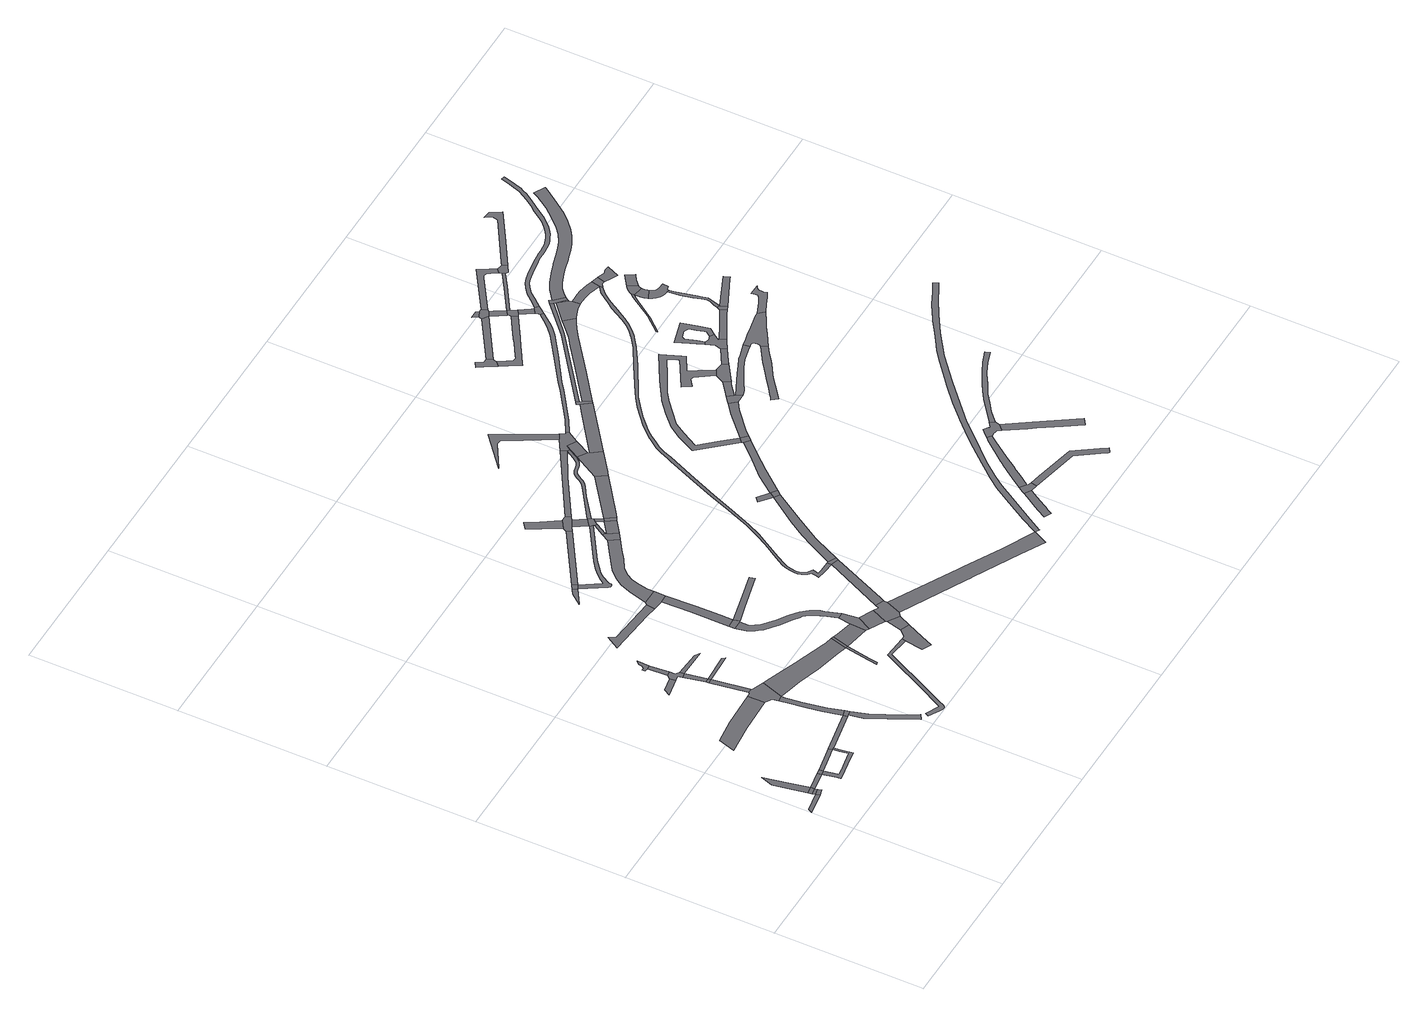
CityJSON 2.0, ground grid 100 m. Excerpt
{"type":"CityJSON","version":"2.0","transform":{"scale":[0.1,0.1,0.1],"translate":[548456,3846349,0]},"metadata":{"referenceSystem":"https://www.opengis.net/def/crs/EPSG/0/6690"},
"CityObjects":{
"road1":{"type":"Road","attributes":{"RoadStructureAttribute.sectionType":"1"},"geometry":[{"type":"MultiSurface","lod":"1","boundaries":[[[0,1,2,3]]]}]},
"road2":{"type":"Road","geometry":[{"type":"MultiSurface","lod":"1","boundaries":[[[4,0,3,5]]]}]},
"road3":{"type":"Road","attributes":{"RoadStructureAttribute.sectionType":"1"},"geometry":[{"type":"MultiSurface","lod":"1","boundaries":[[[6,7,0,4]]]}]},
"road4":{"type":"Road","geometry":[{"type":"MultiSurface","lod":"1","boundaries":[[[8,9,7,6]]]}]},
"road5":{"type":"Road","attributes":{"RoadStructureAttribute.sectionType":"1"},"geometry":[{"type":"MultiSurface","lod":"1","boundaries":[[[10,11,12,13,9,8]]]}]},
"road6":{"type":"Road","attributes":{"RoadStructureAttribute.sectionType":"1"},"geometry":[{"type":"MultiSurface","lod":"1","boundaries":[[[14,8,6,15]]]}]},
"road7":{"type":"Road","geometry":[{"type":"MultiSurface","lod":"1","boundaries":[[[16,14,15,17]]]}]},
"road8":{"type":"Road","attributes":{"RoadStructureAttribute.sectionType":"1"},"geometry":[{"type":"MultiSurface","lod":"1","boundaries":[[[18,19,20,21,22,23,24,25,26,27,28,29,30,31,32,33,34,35,36,37,38,39,40,41,42,43,44,45,17,15]]]}]},
"road9":{"type":"Road","geometry":[{"type":"MultiSurface","lod":"1","boundaries":[[[46,47,16,17,48,49,32]]]}]},
"road10":{"type":"Road","attributes":{"function":"3","RoadStructureAttribute.sectionType":"1"},"geometry":[{"type":"MultiSurface","lod":"1","boundaries":[[[50,51,52,53,54,55]]]}]},
"road11":{"type":"Road","attributes":{"RoadStructureAttribute.sectionType":"1"},"geometry":[{"type":"MultiSurface","lod":"1","boundaries":[[[56,46,32,31,57]]]}]},
"road12":{"type":"Road","geometry":[{"type":"MultiSurface","lod":"1","boundaries":[[[58,56,57,59,60]]]}]},
"road13":{"type":"Road","attributes":{"RoadStructureAttribute.sectionType":"1"},"geometry":[{"type":"MultiSurface","lod":"1","boundaries":[[[61,62,63,64]]]}]},
"road14":{"type":"Road","attributes":{"RoadStructureAttribute.sectionType":"1"},"geometry":[{"type":"MultiSurface","lod":"1","boundaries":[[[65,66,67,68,69,70,71,72,73,74,56,58]]]}]},
"road15":{"type":"Road","attributes":{"RoadStructureAttribute.sectionType":"1"},"geometry":[{"type":"MultiSurface","lod":"1","boundaries":[[[75,76,77,78,60,59,79,80,81,82,83,84]]]}]},
"road16":{"type":"Road","geometry":[{"type":"MultiSurface","lod":"1","boundaries":[[[85,86,50,55,87,70,69,88,89,90]]]}]},
"road17":{"type":"Road","attributes":{"RoadStructureAttribute.sectionType":"1"},"geometry":[{"type":"MultiSurface","lod":"1","boundaries":[[[91,92,85,90]]]}]},
"road18":{"type":"Road","geometry":[{"type":"MultiSurface","lod":"1","boundaries":[[[93,94,92,91]]]}]},
"road19":{"type":"Road","geometry":[{"type":"MultiSurface","lod":"1","boundaries":[[[95,96,97,61,64,98,99,100,101]]]}]},
"road20":{"type":"Road","attributes":{"RoadStructureAttribute.sectionType":"1"},"geometry":[{"type":"MultiSurface","lod":"1","boundaries":[[[100,99,94,93]]]}]},
"road21":{"type":"Road","attributes":{"RoadStructureAttribute.sectionType":"1"},"geometry":[{"type":"MultiSurface","lod":"1","boundaries":[[[102,103,97,96]]]}]},
"road22":{"type":"Road","attributes":{"RoadStructureAttribute.sectionType":"1"},"geometry":[{"type":"MultiSurface","lod":"1","boundaries":[[[104,105,106,107,108,109,103,102]]]}]},
"road23":{"type":"Road","attributes":{"RoadStructureAttribute.sectionType":"1"},"geometry":[{"type":"MultiSurface","lod":"1","boundaries":[[[110,111,93,91]]]}]},
"road24":{"type":"Road","geometry":[{"type":"MultiSurface","lod":"1","boundaries":[[[112,113,101,100]]]}]},
"road25":{"type":"Road","attributes":{"function":"3","RoadStructureAttribute.sectionType":"1"},"geometry":[{"type":"MultiSurface","lod":"1","boundaries":[[[114,115,116,117,118,119,88,69,120,121,122,123,124,125,126]]]}]},
"road26":{"type":"Road","attributes":{"RoadStructureAttribute.sectionType":"1"},"geometry":[{"type":"MultiSurface","lod":"1","boundaries":[[[127,128,129,130,131,132,133,134,135,136,137,138,139,140,141,142]]]}]},
"road27":{"type":"Road","attributes":{"RoadStructureAttribute.sectionType":"1"},"geometry":[{"type":"MultiSurface","lod":"1","boundaries":[[[143,144,145,146,147,148]]]}]},
"road28":{"type":"Road","geometry":[{"type":"MultiSurface","lod":"1","boundaries":[[[149,150,151,152,153,154]]]}]},
"road29":{"type":"Road","geometry":[{"type":"MultiSurface","lod":"1","boundaries":[[[126,125,149,154,155]]]}]},
"road30":{"type":"Road","geometry":[{"type":"MultiSurface","lod":"1","boundaries":[[[156,157,158,159,160]]]}]},
"road31":{"type":"Road","attributes":{"function":"3","RoadStructureAttribute.sectionType":"1"},"geometry":[{"type":"MultiSurface","lod":"1","boundaries":[[[161,155,154,162,163]]]}]},
"road32":{"type":"Road","attributes":{"RoadStructureAttribute.sectionType":"1"},"geometry":[{"type":"MultiSurface","lod":"1","boundaries":[[[164,165,166,167]]]}]},
"road33":{"type":"Road","attributes":{"RoadStructureAttribute.sectionType":"1"},"geometry":[{"type":"MultiSurface","lod":"1","boundaries":[[[168,169,170,171,172,157,156]]]}]},
"road34":{"type":"Road","attributes":{"RoadStructureAttribute.sectionType":"1"},"geometry":[{"type":"MultiSurface","lod":"1","boundaries":[[[158,173,174,175,176,177,178,179,180,181,182,183,184,185,186,187,188,189,190,191,192,193,194,195,196,197,198,199,159]]]}]},
"road35":{"type":"Road","geometry":[{"type":"MultiSurface","lod":"1","boundaries":[[[200,201,142,141,202,203,204,205]]]}]},
"road36":{"type":"Road","geometry":[{"type":"MultiSurface","lod":"1","boundaries":[[[206,148,147,171,170,207]]]}]},
"road37":{"type":"Road","geometry":[{"type":"MultiSurface","lod":"1","boundaries":[[[208,164,167,209]]]}]},
"road38":{"type":"Road","geometry":[{"type":"MultiSurface","lod":"1","boundaries":[[[187,186,163,162,210,211]]]}]},
"road39":{"type":"Road","attributes":{"function":"3","RoadStructureAttribute.sectionType":"1"},"geometry":[{"type":"MultiSurface","lod":"1","boundaries":[[[211,210,212,213,214]]]}]},
"road40":{"type":"Road","attributes":{"RoadStructureAttribute.sectionType":"1"},"geometry":[{"type":"MultiSurface","lod":"1","boundaries":[[[215,200,205,216]]]}]},
"road41":{"type":"Road","attributes":{"RoadStructureAttribute.sectionType":"1"},"geometry":[{"type":"MultiSurface","lod":"1","boundaries":[[[217,218,219,220,156,160]]]}]},
"road42":{"type":"Road","geometry":[{"type":"MultiSurface","lod":"1","boundaries":[[[221,222,214,213,215,216,223,224,225]]]}]},
"road43":{"type":"Road","attributes":{"RoadStructureAttribute.sectionType":"1"},"geometry":[{"type":"MultiSurface","lod":"1","boundaries":[[[226,227,228,229,230,231,232,233,206,207,234,235,236,237,238,239,240,241]]]}]},
"road44":{"type":"Road","attributes":{"RoadStructureAttribute.sectionType":"1"},"geometry":[{"type":"MultiSurface","lod":"1","boundaries":[[[242,208,209,243]]]}]},
"road45":{"type":"Road","attributes":{"RoadStructureAttribute.sectionType":"1"},"geometry":[{"type":"MultiSurface","lod":"1","boundaries":[[[244,245,246,247,248,249,209,167,250,251,252,253,254,255,256,257,258,259]]]}]},
"road46":{"type":"Road","attributes":{"RoadStructureAttribute.sectionType":"1"},"geometry":[{"type":"MultiSurface","lod":"1","boundaries":[[[260,221,225,261,262]]]}]},
"road47":{"type":"Road","geometry":[{"type":"MultiSurface","lod":"1","boundaries":[[[263,226,241,264,265,266]]]}]},
"road48":{"type":"Road","attributes":{"RoadStructureAttribute.sectionType":"1"},"geometry":[{"type":"MultiSurface","lod":"1","boundaries":[[[267,268,269,270,271,272]]]}]},
"road49":{"type":"Road","geometry":[{"type":"MultiSurface","lod":"1","boundaries":[[[273,263,266,274]]]}]},
"road50":{"type":"Road","geometry":[{"type":"MultiSurface","lod":"1","boundaries":[[[272,271,242,243,275,276,277,278]]]}]},
"road51":{"type":"Road","geometry":[{"type":"MultiSurface","lod":"1","boundaries":[[[279,260,262,280,281]]]}]},
"road52":{"type":"Road","attributes":{"RoadStructureAttribute.sectionType":"1"},"geometry":[{"type":"MultiSurface","lod":"1","boundaries":[[[276,275,282,283]]]}]},
"road53":{"type":"Road","attributes":{"RoadStructureAttribute.sectionType":"1"},"geometry":[{"type":"MultiSurface","lod":"1","boundaries":[[[284,265,264,285]]]}]},
"road54":{"type":"Road","geometry":[{"type":"MultiSurface","lod":"1","boundaries":[[[283,282,244,259,273,274,286,287,288]]]}]},
"road55":{"type":"Road","attributes":{"function":"3","RoadStructureAttribute.sectionType":"7"},"geometry":[{"type":"MultiSurface","lod":"1","boundaries":[[[289,290,291,292,224,223,293,294,295,296,297,298]]]}]},
"road56":{"type":"Road","attributes":{"RoadStructureAttribute.sectionType":"1"},"geometry":[{"type":"MultiSurface","lod":"1","boundaries":[[[287,286,284,299]]]}]},
"road57":{"type":"Road","geometry":[{"type":"MultiSurface","lod":"1","boundaries":[[[299,284,285,300]]]}]},
"road58":{"type":"Road","attributes":{"RoadStructureAttribute.sectionType":"1"},"geometry":[{"type":"MultiSurface","lod":"1","boundaries":[[[301,302,303,304,281,280,305,306,307,308]]]}]},
"road59":{"type":"Road","attributes":{"RoadStructureAttribute.sectionType":"1"},"geometry":[{"type":"MultiSurface","lod":"1","boundaries":[[[309,310,299,300,311,312]]]}]},
"road60":{"type":"Road","attributes":{"RoadStructureAttribute.sectionType":"1"},"geometry":[{"type":"MultiSurface","lod":"1","boundaries":[[[313,278,277,314,315]]]}]},
"road61":{"type":"Road","attributes":{"RoadStructureAttribute.sectionType":"1"},"geometry":[{"type":"MultiSurface","lod":"1","boundaries":[[[315,316,317,318,319,320,321,322,323,324,325,326,327,328,329,330,283,288,331,332,333,334,335,336,337,338,339,340,341,342,343,344,345,346]]]}]},
"road62":{"type":"Road","geometry":[{"type":"MultiSurface","lod":"1","boundaries":[[[347,348,301,349]]]}]},
"road63":{"type":"Road","geometry":[{"type":"MultiSurface","lod":"1","boundaries":[[[349,301,308,350]]]}]},
"road64":{"type":"Road","geometry":[{"type":"MultiSurface","lod":"1","boundaries":[[[351,309,312,352,353,354,355,356]]]}]},
"road65":{"type":"Road","attributes":{"RoadStructureAttribute.sectionType":"1"},"geometry":[{"type":"MultiSurface","lod":"1","boundaries":[[[357,358,359,360,361,362,363,364,365]]]}]},
"road66":{"type":"Road","attributes":{"RoadStructureAttribute.sectionType":"1"},"geometry":[{"type":"MultiSurface","lod":"1","boundaries":[[[366,351,356,367,368]]]}]},
"road67":{"type":"Road","geometry":[{"type":"MultiSurface","lod":"1","boundaries":[[[369,365,364,313,315,346,370,366,368,371,372]]]}]},
"road68":{"type":"Road","attributes":{"RoadStructureAttribute.sectionType":"1"},"geometry":[{"type":"MultiSurface","lod":"1","boundaries":[[[373,374,375,349,350,376,377,378]]]}]},
"road69":{"type":"Road","attributes":{"RoadStructureAttribute.sectionType":"1"},"geometry":[{"type":"MultiSurface","lod":"1","boundaries":[[[379,380,381,382,383,384,385,386,387,388,389,390]]]}]},
"road70":{"type":"Road","attributes":{"RoadStructureAttribute.sectionType":"1"},"geometry":[{"type":"MultiSurface","lod":"1","boundaries":[[[391,392,393,355,354,394,395]]]}]},
"road71":{"type":"Road","geometry":[{"type":"MultiSurface","lod":"1","boundaries":[[[396,397,379,390,398,399,400,401]]]}]},
"road72":{"type":"Road","geometry":[{"type":"MultiSurface","lod":"1","boundaries":[[[402,403,373,378,404]]]}]},
"road73":{"type":"Road","attributes":{"RoadStructureAttribute.sectionType":"1"},"geometry":[{"type":"MultiSurface","lod":"1","boundaries":[[[405,406,407,408,409,410,411,412,413,414,415,416,417,418,419,420,421,422,423,424,425,426,427,428,429,430,431,432,433,434,435,436,437,438,439,440,441,442,443,444,445,446,447,448,449,260,279,450,451,452,453,454,455,456,457,458,459,460,461,462,463,464,465,466,467,468,469,470,471,472,473,474,475,476,477,478,479,480,481,482,483,484,485,486,487,488,489,490,491,492,493]]]}]},
"road74":{"type":"Road","geometry":[{"type":"MultiSurface","lod":"1","boundaries":[[[494,495,391,395,496,497,498]]]}]},
"road75":{"type":"Road","attributes":{"RoadStructureAttribute.sectionType":"1"},"geometry":[{"type":"MultiSurface","lod":"1","boundaries":[[[499,500,501,502,503,504,505,506,507,396,401,508,509,510,511,512,513,514,515,516,517]]]}]},
"road76":{"type":"Road","attributes":{"RoadStructureAttribute.sectionType":"1"},"geometry":[{"type":"MultiSurface","lod":"1","boundaries":[[[518,519,520,399,398,521,522,523,524,525,526,527]]]}]},
"road77":{"type":"Road","attributes":{"RoadStructureAttribute.sectionType":"1"},"geometry":[{"type":"MultiSurface","lod":"1","boundaries":[[[528,529,402,404,530,531,532]]]}]},
"road78":{"type":"Road","attributes":{"RoadStructureAttribute.sectionType":"1"},"geometry":[{"type":"MultiSurface","lod":"1","boundaries":[[[533,534,535,536,537,538,539,540,541,542,543,544,545,546,547,403,402,548,549,550,551,552,553,554,555,556,557,558,559,560,561,562,563,564,565,566]]]}]},
"road79":{"type":"Road","geometry":[{"type":"MultiSurface","lod":"1","boundaries":[[[567,568,569,570,571,572,573,574,575]]]}]},
"road80":{"type":"Road","geometry":[{"type":"MultiSurface","lod":"1","boundaries":[[[576,577,528,532,578,579,580]]]}]},
"road81":{"type":"Road","attributes":{"RoadStructureAttribute.sectionType":"1"},"geometry":[{"type":"MultiSurface","lod":"1","boundaries":[[[581,582,583,584,585,586,587,588,372,371,589,590,591,592,593,594,595,596]]]}]},
"road82":{"type":"Road","geometry":[{"type":"MultiSurface","lod":"1","boundaries":[[[597,598,599,499,517,600,601,602,603,604,605,606,607,608,609,610,611]]]}]},
"road83":{"type":"Road","attributes":{"RoadStructureAttribute.sectionType":"1"},"geometry":[{"type":"MultiSurface","lod":"1","boundaries":[[[612,613,576,580,614,615,616]]]}]},
"road84":{"type":"Road","attributes":{"RoadStructureAttribute.sectionType":"1"},"geometry":[{"type":"MultiSurface","lod":"1","boundaries":[[[617,618,619,620,621,622,497,496,623,624,625,626,627]]]}]},
"road85":{"type":"Road","attributes":{"RoadStructureAttribute.sectionType":"1"},"geometry":[{"type":"MultiSurface","lod":"1","boundaries":[[[628,606,605,629,630,631,632,633]]]}]},
"road86":{"type":"Road","geometry":[{"type":"MultiSurface","lod":"1","boundaries":[[[634,635,636,637,494,498,638,639]]]}]},
"road87":{"type":"Road","attributes":{"RoadStructureAttribute.sectionType":"1"},"geometry":[{"type":"MultiSurface","lod":"1","boundaries":[[[640,641,642,643,644,645,646,647,648,649,572,571,650,651,652,653,654,655,656,657]]]}]},
"road88":{"type":"Road","geometry":[{"type":"MultiSurface","lod":"1","boundaries":[[[566,565,612,616,658,659]]]}]},
"road89":{"type":"Road","attributes":{"RoadStructureAttribute.sectionType":"1"},"geometry":[{"type":"MultiSurface","lod":"1","boundaries":[[[660,575,574,661]]]}]},
"road90":{"type":"Road","attributes":{"RoadStructureAttribute.sectionType":"1"},"geometry":[{"type":"MultiSurface","lod":"1","boundaries":[[[662,663,664,665,666,667,668,669,670,671,672,673,674,675,676,677,678,679,680,681,682,683,684,685,686,687,298,688,689,690,691,692,693,694,695,696,697,698,699,700,701,702,703,704,705,706]]]}]},
"road91":{"type":"Road","attributes":{"RoadStructureAttribute.sectionType":"1"},"geometry":[{"type":"MultiSurface","lod":"1","boundaries":[[[707,708,709,710,711,712,579,578,713,714,715,716,717,718,719,720,721]]]}]},
"road92":{"type":"Road","geometry":[{"type":"MultiSurface","lod":"1","boundaries":[[[722,723,724,725,726,727,728,729,730,731,732,733,734,735,736,737]]]}]},
"road93":{"type":"Road","attributes":{"RoadStructureAttribute.sectionType":"1"},"geometry":[{"type":"MultiSurface","lod":"1","boundaries":[[[738,659,658,739,740]]]}]},
"road94":{"type":"Road","attributes":{"RoadStructureAttribute.sectionType":"1"},"geometry":[{"type":"MultiSurface","lod":"1","boundaries":[[[741,742,743,744,745,746,747,748,749,750,751,752,608,607,753,754,755,756,757,758,759,760,761,762,763]]]}]},
"road95":{"type":"Road","attributes":{"RoadStructureAttribute.sectionType":"1"},"geometry":[{"type":"MultiSurface","lod":"1","boundaries":[[[764,765,766,767]]]}]},
"road96":{"type":"Road","geometry":[{"type":"MultiSurface","lod":"1","boundaries":[[[768,767,766,660,661,769,770]]]}]},
"road97":{"type":"Road","attributes":{"RoadStructureAttribute.sectionType":"1"},"geometry":[{"type":"MultiSurface","lod":"1","boundaries":[[[771,772,769,661,773,774,775,776]]]}]},
"road98":{"type":"Road","geometry":[{"type":"MultiSurface","lod":"1","boundaries":[[[777,778,779,780,781,738,740,782,783,784,785,786]]]}]},
"road99":{"type":"Road","geometry":[{"type":"MultiSurface","lod":"1","boundaries":[[[776,775,787,640,657,788,789,790]]]}]},
"road100":{"type":"Road","attributes":{"RoadStructureAttribute.sectionType":"1"},"geometry":[{"type":"MultiSurface","lod":"1","boundaries":[[[791,792,793,794,795,796,797,798,799,780,779,800,801,802,803,804,805,806,807,808,809,810,777,786]]]}]},
"road101":{"type":"Road","attributes":{"RoadStructureAttribute.sectionType":"1"},"geometry":[{"type":"MultiSurface","lod":"1","boundaries":[[[811,789,788,812,813,814]]]}]},
"road102":{"type":"Road","geometry":[{"type":"MultiSurface","lod":"1","boundaries":[[[815,814,813,816,581,596,817,818]]]}]},
"road103":{"type":"Road","geometry":[{"type":"MultiSurface","lod":"1","boundaries":[[[819,617,627,820,821,822,823,824]]]}]},
"road104":{"type":"Road","geometry":[{"type":"MultiSurface","lod":"1","boundaries":[[[825,826,827,828,829,707,721,830,831,832,833,834,722,737,835,836,837,838,839]]]}]},
"road105":{"type":"Road","attributes":{"RoadStructureAttribute.sectionType":"1"},"geometry":[{"type":"MultiSurface","lod":"1","boundaries":[[[840,841,842,784,783,843,844,845]]]}]},
"road106":{"type":"Road","attributes":{"RoadStructureAttribute.sectionType":"1"},"geometry":[{"type":"MultiSurface","lod":"1","boundaries":[[[819,824,846]]]}]},
"road107":{"type":"Road","geometry":[{"type":"MultiSurface","lod":"1","boundaries":[[[847,636,635,634,639,819,846,848,849]]]}]},
"road108":{"type":"Road","attributes":{"RoadStructureAttribute.sectionType":"1"},"geometry":[{"type":"MultiSurface","lod":"1","boundaries":[[[850,851,852,853,854,855,856,857]]]}]},
"road109":{"type":"Road","geometry":[{"type":"MultiSurface","lod":"1","boundaries":[[[858,859,776,790,860,861]]]}]},
"road110":{"type":"Road","attributes":{"RoadStructureAttribute.sectionType":"1"},"geometry":[{"type":"MultiSurface","lod":"1","boundaries":[[[862,863,864,865,866,768,770,867,868,869,870,871,872,873]]]}]},
"road111":{"type":"Road","attributes":{"RoadStructureAttribute.sectionType":"1"},"geometry":[{"type":"MultiSurface","lod":"1","boundaries":[[[874,875,876,877,878,823,822,879,880,405,881]]]}]},
"road112":{"type":"Road","geometry":[{"type":"MultiSurface","lod":"1","boundaries":[[[882,840,845,883,884]]]}]},
"road113":{"type":"Road","attributes":{"RoadStructureAttribute.sectionType":"1"},"geometry":[{"type":"MultiSurface","lod":"1","boundaries":[[[885,886,887,888,889,890,891,892,893,894]]]}]},
"road114":{"type":"Road","geometry":[{"type":"MultiSurface","lod":"1","boundaries":[[[895,896,897,898,850,857,885,894,899,900]]]}]},
"road115":{"type":"Road","attributes":{"RoadStructureAttribute.sectionType":"1"},"geometry":[{"type":"MultiSurface","lod":"1","boundaries":[[[901,902,903,904,905,906,907,908,882,884,909,910,911,912,913,914,915]]]}]},
"road116":{"type":"Road","geometry":[{"type":"MultiSurface","lod":"1","boundaries":[[[916,917,918,919,890,889,920,921,922,923,924,925,901,915,926,927,928,929]]]}]},
"road117":{"type":"Road","geometry":[{"type":"MultiSurface","lod":"1","boundaries":[[[930,873,872,931,858,861,932,933,934]]]}]},
"road118":{"type":"Road","geometry":[{"type":"MultiSurface","lod":"1","boundaries":[[[935,881,405,493,936,937,938]]]}]},
"road119":{"type":"Road","attributes":{"RoadStructureAttribute.sectionType":"1"},"geometry":[{"type":"MultiSurface","lod":"1","boundaries":[[[939,940,941,942,943,944,945,946,947,948,949,950,951,952,953,954,825,839]]]}]},
"road120":{"type":"Road","geometry":[{"type":"MultiSurface","lod":"1","boundaries":[[[955,895,900,956,957,958]]]}]},
"road121":{"type":"Road","attributes":{"RoadStructureAttribute.sectionType":"1"},"geometry":[{"type":"MultiSurface","lod":"1","boundaries":[[[959,960,961,962,963,938,937,964,965,966]]]}]},
"road122":{"type":"Road","attributes":{"RoadStructureAttribute.sectionType":"1"},"geometry":[{"type":"MultiSurface","lod":"1","boundaries":[[[967,884,883,968,969]]]}]},
"road123":{"type":"Road","attributes":{"RoadStructureAttribute.sectionType":"1"},"geometry":[{"type":"MultiSurface","lod":"1","boundaries":[[[970,971,972,973,974,975,976,977,978,979,980,981,982,983,984,985,986,987,988,989,990,991,992,993,994,995,996,997,998,999,815,818,1000,1001,1002,1003,1004,1005,1006,1007,1008,1009,1010,1011,1012,1013,1014,1015,1016,1017,1018,1019,1020,1021,1022,1023,1024,1025,1026,1027,1028,1029]]]}]},
"road124":{"type":"Road","attributes":{"RoadStructureAttribute.sectionType":"1"},"geometry":[{"type":"MultiSurface","lod":"1","boundaries":[[[1030,1031,1032,1033,1034,1035,1036,934,933]]]}]},
"road125":{"type":"Road","attributes":{"RoadStructureAttribute.sectionType":"1"},"geometry":[{"type":"MultiSurface","lod":"1","boundaries":[[[1037,1038,1039,1040,1041,1042,1043,1044,1045,1046,1047,1048,1049,1050,1051,849,848,1052,1053,1054,1055,1056,1057,1058,1059,1060,1061,1062,1063,1064,1065,1066,1067,1068]]]}]}
},
"vertices":[
[151,334,0],[19,311,0],[6,283,0],[161,310,0],
[195,345,0],[201,319,0],
[191,362,0],[147,354,0],
[188,387,0],[143,379,0],
[162,525,0],[130,684,0],[98,601,0],[119,507,0],
[314,409,0],[318,384,0],
[343,414,0],[348,389,0],
[337,288,0],[338,280,0],[339,275,0],[341,269,0],[342,264,0],[388,272,0],[395,273,0],[406,275,0],[453,284,0],[477,288,0],[536,298,0],[566,304,0],[554,382,0],[547,423,0],[535,423,0],[541,379,0],[548,323,0],[509,316,0],[469,309,0],[452,305,0],[418,299,0],[411,298,0],[406,297,0],[366,290,0],[364,289,0],[363,293,0],[363,297,0],[362,303,0],
[525,448,0],[506,445,0],[487,414,0],[498,417,0],
[693,1079,0],[449,1070,0],[286,1051,0],[250,938,0],[452,957,0],[697,967,0],
[817,504,0],[822,476,0],
[858,516,0],[834,479,0],[866,488,0],
[606,1556,0],[509,1538,0],[484,1495,0],[613,1518,0],
[828,616,0],[800,782,0],[799,791,0],[788,877,0],[785,903,0],[747,897,0],[757,830,0],[771,746,0],[774,723,0],[790,631,0],
[1008,153,0],[942,288,0],[898,379,0],[873,462,0],[839,453,0],[853,386,0],[916,257,0],[968,153,0],[1006,81,0],[1039,101,0],
[726,1090,0],[721,1080,0],[740,940,0],[838,1052,0],[763,1078,0],[758,1085,0],
[718,1337,0],[689,1333,0],
[713,1355,0],[686,1352,0],
[661,1547,0],[658,1582,0],[628,1579,0],[646,1524,0],[653,1494,0],[687,1502,0],[681,1529,0],
[645,1714,0],[622,1711,0],
[649,1797,0],[629,1776,0],[627,1754,0],[612,1734,0],[597,1734,0],[597,1714,0],
[921,1347,0],[905,1364,0],
[882,1499,0],[851,1519,0],
[1317,882,0],[1293,888,0],[1077,964,0],[980,1000,0],[921,1022,0],[890,1033,0],[802,899,0],[880,879,0],[945,862,0],[1098,816,0],[1265,775,0],[1329,759,0],[1358,872,0],
[1391,512,0],[1212,155,0],[1188,108,0],[1151,37,0],[1063,82,0],[1051,59,0],[1121,17,0],[1139,7,0],[1154,7,0],[1161,10,0],[1171,17,0],[1193,62,0],[1237,155,0],[1406,492,0],[1549,473,0],[1551,500,0],
[772,2000,0],[744,2040,0],[692,1954,0],[1012,1923,0],[1087,1913,0],[1094,1968,0],
[1328,755,0],[1299,587,0],[1289,531,0],[1306,536,0],[1317,594,0],[1346,754,0],
[1375,867,0],
[1224,1457,0],[1165,1455,0],[1165,1415,0],[1225,1415,0],[1235,1417,0],
[1411,858,0],[1514,725,0],[1518,830,0],
[1005,2421,0],[970,2400,0],[913,2324,0],[1023,2393,0],
[1224,1545,0],[1222,1712,0],[1215,1907,0],[1158,1904,0],[1164,1712,0],
[1165,1402,0],[1181,1344,0],[1204,1300,0],[1215,1285,0],[1234,1260,0],[1274,1225,0],[1317,1191,0],[1390,1149,0],[1431,1117,0],[1440,1110,0],[1468,1075,0],[1496,1018,0],[1510,979,0],[1532,913,0],[1572,916,0],[1541,1018,0],[1534,1041,0],[1508,1095,0],[1468,1142,0],[1450,1156,0],[1410,1189,0],[1344,1231,0],[1301,1263,0],[1266,1293,0],[1246,1322,0],[1243,1325,0],[1228,1362,0],
[1616,544,0],[1574,499,0],[1528,351,0],[1589,325,0],[1625,409,0],[1674,517,0],
[1109,1984,0],[1216,1983,0],
[1034,2440,0],[1053,2410,0],
[1536,713,0],[1588,809,0],
[1576,691,0],[1635,659,0],[1684,764,0],
[1640,647,0],[1713,600,0],
[1349,1446,0],[1594,1509,0],[1584,1541,0],[1389,1496,0],
[1729,771,0],[1719,747,0],[1742,620,0],[1784,722,0],[1784,746,0],
[1467,2430,0],[1395,2381,0],[1328,2336,0],[1261,2290,0],[1207,2235,0],[1172,2182,0],[1145,2114,0],[1126,2051,0],[1216,2030,0],[1228,2092,0],[1245,2150,0],[1267,2190,0],[1309,2233,0],[1371,2271,0],[1436,2317,0],[1510,2368,0],
[1420,2682,0],[1438,2652,0],
[1523,2578,0],[1277,2420,0],[1228,2387,0],[1191,2354,0],[1163,2322,0],[1134,2281,0],[1117,2239,0],[1127,2229,0],[1142,2229,0],[1152,2239,0],[1154,2254,0],[1184,2307,0],[1206,2337,0],[1243,2367,0],[1288,2405,0],[1541,2565,0],
[1910,1164,0],[1797,774,0],[1965,1147,0],
[1496,2477,0],[1554,2399,0],[1512,2460,0],[1512,2468,0],
[1419,2856,0],[1367,2938,0],[1323,2906,0],[1371,2821,0],[1434,2709,0],[1489,2745,0],
[1543,2555,0],[1557,2548,0],
[1470,2672,0],[1520,2700,0],[1542,2714,0],[1524,2743,0],
[1911,1192,0],[1974,1167,0],[1922,1192,0],
[1523,2585,0],[1570,2621,0],
[1599,2521,0],[1641,2460,0],
[1571,2573,0],[1588,2586,0],[1583,2601,0],
[2507,334,0],[2256,467,0],[2229,482,0],[1897,662,0],[2163,400,0],[2192,385,0],[2209,376,0],[2516,216,0],[2672,132,0],[2718,228,0],
[1621,2536,0],
[1664,2475,0],
[2251,1733,0],[2118,1544,0],[2047,1433,0],[2003,1353,0],[2053,1336,0],[2063,1356,0],[2168,1524,0],[2287,1708,0],
[1908,2750,0],[1641,2551,0],[1684,2489,0],[1955,2685,0],
[2005,3033,0],[1826,2887,0],[2024,2997,0],
[1987,2936,0],[1969,2913,0],[1961,2903,0],[1954,2898,0],[1938,2891,0],[1926,2888,0],[1892,2880,0],[1872,2868,0],[1859,2854,0],[1847,2838,0],[1838,2822,0],[1828,2804,0],[1818,2793,0],[1795,2773,0],[1729,2730,0],[1737,2717,0],[1807,2760,0],[1830,2780,0],[1843,2793,0],[1854,2813,0],[1862,2828,0],[1873,2843,0],[1883,2854,0],[1899,2863,0],[1930,2870,0],[1944,2874,0],[1963,2883,0],[1973,2890,0],[1983,2902,0],[2002,2926,0],[2039,2988,0],
[2201,1822,0],[2173,1799,0],[2274,1770,0],
[2312,1738,0],
[2007,2922,0],[1974,2700,0],[1978,2702,0],[2119,2807,0],[2071,2871,0],[2066,2881,0],
[2022,3298,0],[1925,3473,0],[1923,3473,0],[1701,3284,0],[1880,3391,0],[1913,3386,0],[1980,3268,0],[2086,3082,0],[2129,3106,0],
[2061,3018,0],[2113,2971,0],[2120,2983,0],
[2148,3071,0],[2055,3014,0],[2167,3059,0],[2157,3076,0],
[2578,2108,0],[2469,1992,0],[2372,1894,0],[2435,1884,0],[2541,2005,0],[2610,2078,0],
[2975,439,0],[2944,389,0],[2920,350,0],[2892,303,0],[2858,242,0],[2902,218,0],[2920,251,0],[2934,274,0],[2945,292,0],[2983,357,0],[3015,407,0],[3018,412,0],
[2405,3114,0],[2360,3081,0],[2103,2894,0],[2294,2936,0],[2451,3052,0],
[3008,488,0],[2986,456,0],[3066,402,0],[3074,444,0],[3056,451,0],[3049,460,0],
[2600,2143,0],[2570,2118,0],[2638,2108,0],
[3341,3478,0],[3317,3463,0],[3294,3443,0],[3270,3412,0],[3240,3369,0],[3210,3329,0],[3181,3281,0],[3154,3234,0],[3122,3186,0],[3087,3148,0],[3054,3118,0],[3048,3113,0],[2978,3062,0],[2841,2986,0],[2648,2872,0],[2613,2851,0],[2546,2805,0],[2481,2752,0],[2429,2707,0],[2390,2666,0],[2353,2626,0],[2325,2588,0],[2293,2543,0],[2269,2498,0],[2242,2437,0],[2232,2413,0],[2162,2250,0],[2083,2063,0],[2027,1915,0],[1966,1762,0],[1920,1672,0],[1875,1591,0],[1807,1481,0],[1772,1420,0],[1760,1393,0],[1750,1355,0],[1748,1328,0],[1748,1303,0],[1754,1282,0],[1756,1275,0],[1769,1250,0],[1789,1231,0],[1784,1203,0],[1777,1180,0],[1837,1171,0],[1839,1196,0],[1809,1198,0],[1814,1226,0],[1819,1238,0],[1781,1263,0],[1771,1280,0],[1766,1296,0],[1763,1305,0],[1763,1328,0],[1765,1355,0],[1773,1388,0],[1785,1415,0],[1819,1473,0],[1888,1586,0],[1935,1667,0],[1979,1755,0],[2042,1903,0],[2101,2056,0],[2191,2261,0],[2265,2430,0],[2271,2447,0],[2286,2485,0],[2309,2530,0],[2341,2576,0],[2365,2613,0],[2402,2656,0],[2442,2694,0],[2491,2740,0],[2563,2793,0],[2623,2838,0],[2648,2852,0],[2852,2963,0],[2986,3045,0],[3055,3095,0],[3063,3102,0],[3100,3133,0],[3134,3173,0],[3171,3221,0],[3201,3272,0],[3230,3317,0],[3255,3360,0],[3282,3397,0],[3307,3428,0],[3341,3460,0],
[2411,3145,0],[2395,3134,0],[2463,3062,0],[2435,3114,0],[2423,3129,0],
[3289,858,0],[3277,845,0],[3261,828,0],[3258,824,0],[3149,687,0],[3138,674,0],[3123,654,0],[3097,618,0],[3041,538,0],[3054,468,0],[3079,503,0],[3110,547,0],[3130,577,0],[3150,603,0],[3197,675,0],[3289,800,0],[3297,810,0],[3305,821,0],[3315,834,0],
[3522,221,0],[3420,370,0],[3147,429,0],[3282,358,0],[3390,334,0],[3490,198,0],[3504,178,0],[3514,161,0],[3519,153,0],[3554,175,0],
[2824,2344,0],[2758,2290,0],[2665,2137,0],[2809,2260,0],[2863,2296,0],
[2987,2631,0],[2954,2689,0],[3059,2748,0],[3047,2777,0],[2997,2900,0],[2808,2795,0],[2770,2771,0],[2672,2709,0],[2661,2701,0],[2575,2631,0],[2491,2547,0],[2439,2469,0],[2375,2344,0],[2380,2338,0],[2498,2201,0],[2523,2232,0],[2420,2352,0],[2422,2354,0],[2479,2455,0],[2528,2535,0],[2672,2658,0],[2685,2669,0],[2737,2705,0],[2861,2773,0],[2983,2840,0],[3013,2776,0],[3016,2770,0],[2817,2655,0],[2850,2598,0],[2900,2634,0],[2922,2629,0],[2940,2604,0],[3001,2517,0],[3041,2538,0],
[2451,3784,0],[2426,3829,0],[2391,3806,0],[2443,3723,0],[2462,3692,0],[2492,3722,0],[2496,3736,0],[2499,3745,0],[2481,3782,0],
[2872,2381,0],[2845,2361,0],[2928,2299,0],[2903,2336,0],[2900,2344,0],
[2964,3679,0],[2910,3614,0],[2883,3583,0],[2838,3543,0],[2699,3447,0],[2511,3317,0],[2454,3274,0],[2253,3132,0],[2253,3107,0],[2466,3257,0],[2521,3297,0],[2715,3424,0],[2854,3521,0],[2901,3564,0],[2930,3596,0],[2983,3664,0],
[3339,906,0],[3310,878,0],[3301,870,0],[3330,836,0],[3338,836,0],[3343,835,0],[3350,834,0],[3365,829,0],[3383,808,0],[3423,843,0],[3428,875,0],[3409,903,0],[3398,895,0],[3372,876,0],[3370,887,0],
[2972,2457,0],[2920,2418,0],[2976,2402,0],[2980,2405,0],[2998,2417,0],
[2979,3538,0],[2939,3501,0],[2884,3448,0],[2873,3440,0],[2815,3398,0],[2664,3285,0],[2661,3209,0],[2902,3389,0],[2964,3434,0],[3007,3460,0],[3036,3474,0],
[3534,678,0],[3469,677,0],[3499,635,0],[3586,502,0],[3658,393,0],[3704,423,0],
[3072,3666,0],[3071,3668,0],[3069,3670,0],[2876,3491,0],[2889,3476,0],[3085,3653,0],
[2868,3823,0],[2785,3770,0],[2714,3725,0],[2679,3702,0],[2631,3672,0],[2595,3649,0],[2570,3633,0],[2547,3635,0],[2526,3668,0],[2500,3708,0],[2492,3643,0],[2538,3570,0],[2547,3576,0],[2603,3610,0],[2677,3655,0],[2734,3690,0],[2852,3762,0],[2891,3786,0],
[3120,2497,0],[3098,2531,0],
[2769,3965,0],[2809,3940,0],
[4293,1754,0],[4277,1745,0],[4217,1714,0],[4186,1699,0],[4124,1669,0],[4077,1641,0],[4020,1609,0],[4010,1603,0],[3950,1562,0],[3873,1511,0],[3801,1463,0],[3722,1402,0],[3645,1339,0],[3568,1273,0],[3454,1172,0],[3365,1085,0],[3350,1071,0],[3241,960,0],[3177,889,0],[3086,784,0],[2997,678,0],[2942,605,0],[2883,509,0],[2829,424,0],[2778,341,0],[2724,238,0],[2747,213,0],[2747,215,0],[2800,306,0],[2909,479,0],[2975,588,0],[3029,666,0],[3096,749,0],[3187,847,0],[3277,940,0],[3351,1024,0],[3511,1168,0],[3613,1261,0],[3780,1402,0],[3940,1515,0],[4072,1597,0],[4184,1659,0],[4253,1693,0],[4280,1706,0],[4311,1721,0],
[3303,2497,0],[3218,2472,0],[3184,2465,0],[3132,2441,0],[3074,2415,0],[3020,2390,0],[2961,2310,0],[3028,2346,0],[3078,2374,0],[3131,2403,0],[3166,2419,0],[3195,2430,0],[3230,2439,0],[3278,2449,0],[3311,2456,0],
[3339,2400,0],[3231,2327,0],[3155,2272,0],[3103,2233,0],[3050,2193,0],[3009,2163,0],[2986,2145,0],[2970,2137,0],[2999,2097,0],[3078,2160,0],[3112,2187,0],[3163,2224,0],[3207,2252,0],[3262,2289,0],[3311,2326,0],[3363,2361,0],
[3208,2599,0],[3138,2509,0],[3229,2564,0],
[3921,1207,0],[3859,1184,0],[3841,1176,0],[3811,1163,0],[3794,1156,0],[3727,1120,0],[3680,1094,0],[3625,1061,0],[3568,1026,0],[3496,970,0],[3429,917,0],[3417,908,0],[3438,884,0],[3444,890,0],[3497,938,0],[3556,978,0],[3618,1024,0],[3690,1065,0],[3762,1108,0],[3823,1137,0],[3837,1143,0],[3847,1147,0],[3934,1177,0],
[2804,4025,0],[2754,4027,0],[2776,3990,0],[2814,4008,0],
[2839,4008,0],[2847,3960,0],[2852,3970,0],
[2876,3914,0],[2863,3935,0],[2831,3907,0],[2841,3891,0],[2868,3849,0],[2903,3871,0],
[3274,2707,0],[3244,2697,0],[3221,2707,0],[3199,2698,0],[3222,2639,0],[3285,2598,0],[3298,2605,0],[3277,2645,0],[3270,2647,0],[3300,2689,0],
[2875,3838,0],[2903,3794,0],[2937,3816,0],[2913,3854,0],
[3330,2731,0],[3334,2736,0],[3316,2810,0],[3296,2896,0],[3292,2913,0],[3185,2883,0],[3130,2869,0],[3166,2779,0],[3180,2744,0],[3206,2759,0],[3200,2780,0],[3185,2829,0],[3193,2847,0],[3204,2850,0],[3237,2860,0],[3270,2845,0],[3271,2842,0],[3283,2797,0],[3296,2750,0],[3299,2740,0],
[2983,3746,0],[2930,3753,0],[2957,3712,0],[2991,3734,0],
[3001,3735,0],[2964,3702,0],[3007,3695,0],[3024,3716,0],
[3095,3640,0],[3066,3488,0],[3109,3503,0],[3156,3511,0],[3152,3564,0],[3145,3583,0],
[3578,2551,0],[3548,2546,0],[3456,2528,0],[3402,2519,0],[3352,2508,0],[3328,2460,0],[3343,2454,0],[3351,2438,0],[3353,2425,0],[3350,2412,0],[3404,2385,0],[3450,2416,0],[3501,2447,0],[3548,2472,0],[3612,2510,0],
[3500,2760,0],[3426,2719,0],[3386,2699,0],[3429,2674,0],[3481,2702,0],[3519,2719,0],
[3150,3594,0],
[3092,3690,0],[3165,3614,0],[3104,3673,0],
[3373,3284,0],[3351,3261,0],[3254,3110,0],[3163,3005,0],[3163,2996,0],[3245,3091,0],[3335,3217,0],[3375,3270,0],
[3166,4039,0],[3064,3974,0],[3084,3964,0],[3176,4024,0],
[3165,4122,0],[3158,4132,0],[3137,4166,0],[3122,4191,0],[3072,4158,0],[3082,4119,0],[3095,4128,0],[3123,4121,0],[3130,4108,0],[3136,4100,0],[3162,4060,0],[3188,4084,0],
[3312,3553,0],[3286,3558,0],[3252,3562,0],[3219,3565,0],[3190,3565,0],[3209,3509,0],[3259,3502,0],[3353,3540,0],
[3509,2781,0],[3547,2732,0],[3528,2773,0],
[3375,3262,0],[3374,3243,0],[3374,3227,0],[3378,3202,0],[3386,3178,0],[3447,3207,0],[3445,3217,0],[3443,3222,0],[3443,3236,0],[3444,3252,0],
[3418,3339,0],[3400,3327,0],[3388,3314,0],[3379,3299,0],[3447,3270,0],[3456,3284,0],
[3487,3104,0],[3492,3076,0],[3498,3023,0],[3514,2944,0],[3529,2896,0],[3539,2863,0],[3536,2844,0],[3518,2805,0],[3540,2809,0],[3556,2868,0],[3548,2904,0],[3543,2930,0],[3522,3009,0],[3506,3075,0],[3503,3100,0],
[3500,3161,0],[3479,3169,0],[3465,3177,0],[3454,3190,0],[3398,3156,0],[3409,3140,0],[3412,3137,0],[3430,3122,0],[3450,3112,0],[3468,3107,0],[3505,3113,0],[3519,3117,0],[3531,3120,0],[3534,3159,0],
[3211,4077,0],[3166,4054,0],[3189,4011,0],[3242,4044,0],[3223,4074,0],
[3383,3530,0],[3367,3477,0],[3385,3473,0],[3400,3526,0],
[3668,2537,0],[3723,2561,0],[3760,2581,0],[3758,2589,0],[3756,2603,0],[3756,2618,0],[3755,2634,0],[3766,2649,0],[3783,2659,0],[3711,2660,0],[3713,2646,0],[3715,2631,0],[3713,2615,0],[3696,2601,0],[3657,2583,0],[3606,2561,0],
[3496,3394,0],[3482,3308,0],[3489,3312,0],[3528,3339,0],
[3495,3516,0],[3480,3516,0],[3464,3513,0],[3449,3508,0],[3418,3520,0],[3434,3448,0],[3473,3428,0],[3510,3512,0],
[3757,2872,0],[3753,2827,0],[3772,2835,0],
[3868,4418,0],[3860,4389,0],[3850,4354,0],[3840,4321,0],[3830,4293,0],[3822,4273,0],[3806,4242,0],[3785,4210,0],[3748,4157,0],[3719,4121,0],[3685,4067,0],[3656,4033,0],[3622,4000,0],[3597,3980,0],[3577,3966,0],[3555,3956,0],[3532,3946,0],[3513,3939,0],[3496,3935,0],[3472,3931,0],[3443,3929,0],[3416,3928,0],[3384,3926,0],[3348,3923,0],[3250,3907,0],[3195,3896,0],[3155,3881,0],[3128,3863,0],[3085,3828,0],[3048,3787,0],[3069,3770,0],[3103,3811,0],[3143,3843,0],[3168,3859,0],[3200,3871,0],[3252,3882,0],[3350,3898,0],[3386,3902,0],[3417,3903,0],[3445,3904,0],[3475,3907,0],[3501,3910,0],[3520,3915,0],[3541,3922,0],[3565,3933,0],[3589,3945,0],[3612,3960,0],[3639,3981,0],[3674,4016,0],[3705,4052,0],[3740,4106,0],[3768,4142,0],[3805,4196,0],[3828,4229,0],[3844,4262,0],[3854,4284,0],[3864,4314,0],[3873,4347,0],[3884,4382,0],[3893,4414,0],
[3414,4150,0],[3626,4281,0],[3583,4350,0],[3535,4357,0],[3560,4315,0],[3551,4277,0],[3251,4092,0],
[3855,4195,0],[3837,4160,0],[3778,4072,0],[3719,4002,0],[3659,3941,0],[3615,3903,0],[3557,3870,0],[3510,3850,0],[3458,3834,0],[3378,3810,0],[3371,3808,0],[3301,3785,0],[3229,3754,0],[3173,3724,0],[3164,3719,0],[3190,3641,0],[3220,3667,0],[3259,3687,0],[3304,3705,0],[3311,3708,0],[3366,3728,0],[3451,3751,0],[3476,3759,0],[3528,3775,0],[3581,3795,0],[3635,3823,0],[3682,3856,0],[3737,3904,0],[3789,3960,0],[3863,4061,0],[3922,4149,0],[3929,4157,0]
]}
